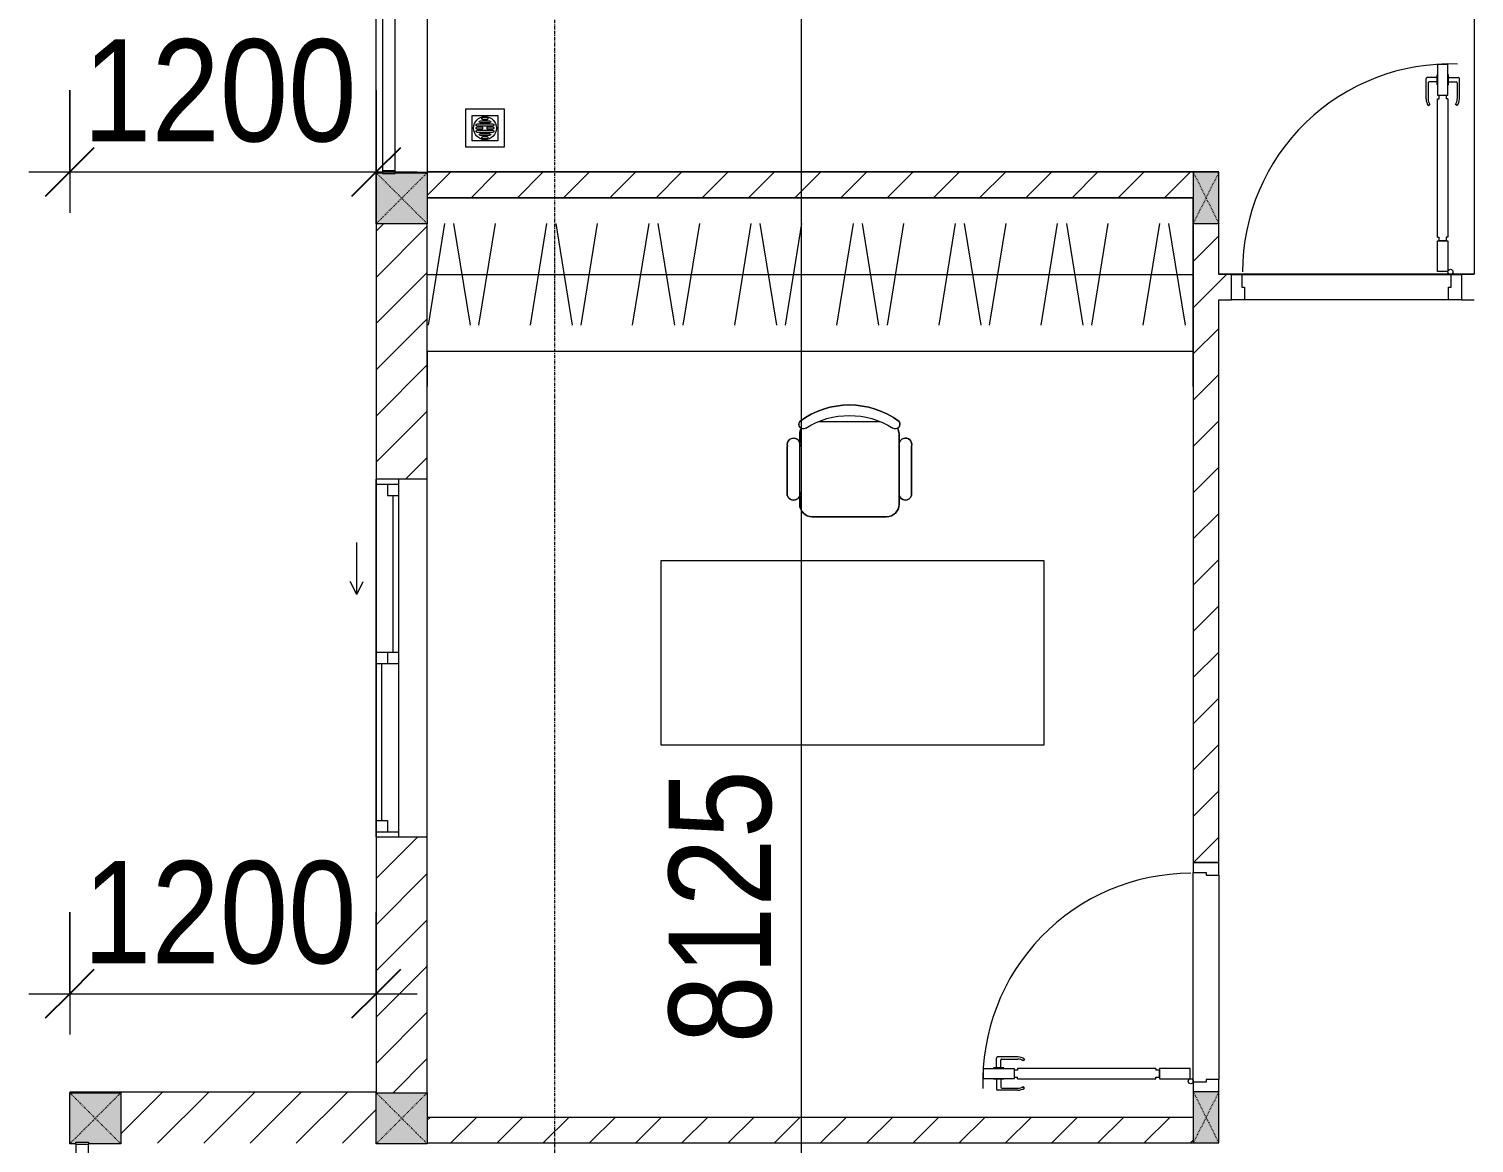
# Model space of a CAD drawing. Header units: millimetres. Extents: x 1591 to 239055, y -15958 to 83255.
# Drawn here: x 201972 to 207632, y 56636 to 60998 of the extents above; entities that cross this region are included whole.
import ezdxf

# ---------------------------------------------------------------- set-up
doc = ezdxf.new("R2010")
doc.units = ezdxf.units.MM
doc.linetypes.add('Dash', pattern=[6, 3, -3])
doc.linetypes.add('Grid Line', pattern=[22.225, 12.7, -3.175, 3.175, -3.175])
for name, color, linetype, lineweight in [('0-1', 250, 'Continuous', 5), ('A-ANNO-DIMS', 211, 'Continuous', 9), ('A-ANNO-DIMS-160', 211, 'Continuous', 9), ('A-DETL-GENF-1', 9, 'Continuous', 9), ('A-DOOR-1', 254, 'Continuous', 9), ('A-DOOR-2', 9, 'Continuous', 9), ('A-FLOR-1', 7, 'Continuous', 9), ('A-FLOR-2', 9, 'Continuous', 9), ('A-FLOR-HRAL', 11, 'Continuous', 9), ('A-FLOR-HRAL-1', 254, 'Continuous', 9), ('A-FLOR-HRAL-2', 9, 'Continuous', 9), ('A-GLAZ', 151, 'Continuous', 9), ('A-WALL-1', 253, 'Continuous', 18), ('A-WALL-2', 9, 'Continuous', 9), ('A-WALL-3', 113, 'Continuous', 18), ('A-WALL-PATT-1', 10, 'Continuous', 9), ('A-WALL-PATT-2', 111, 'Continuous', 9), ('G-IMPT', 8, 'Continuous', 9), ('I-FURN', 30, 'Continuous', 9), ('I-FURN-1', 254, 'Continuous', 9), ('M-EQPM', 50, 'Continuous', 9), ('S-COLS', 52, 'Continuous', 9), ('S-COLS-3', 254, 'Continuous', 9), ('S-COLS-4', 253, 'Continuous', 18), ('S-COLS-5', 52, 'Continuous', 18), ('S-COLS-HDLN', 52, 'Dash', 9), ('S-COLS-HDLN-1', 9, 'Dash', 9), ('S-GRID-1', 1, 'Grid Line', 9)]:
    doc.layers.add(name, color=color, linetype=linetype, lineweight=lineweight)
doc.styles.add('UTM Avo', font='UTM Avo.ttf', dxfattribs={"width": 0.9, "height": 400})
doc.dimstyles.new('1_Dim_chi_tiet_2_5', dxfattribs={"dimscale": 304.8, "dimtxt": 399.720379, "dimasz": 0.629921, "dimexe": 0.524934, "dimexo": 0.0625, "dimgap": 0.052493, "dimtad": 1, "dimdec": 0, "dimrnd": 5, "dimzin": 0, "dimdsep": 46, "dimtxsty": 'UTM Avo', "dimblk1": 'OBLIQUE', "dimblk2": 'OBLIQUE', "dimsah": 1, "dimcen": 0.09, "dimdle": 0.524934, "dimazin": 0, "dimtfac": 1, "dimtdec": 4, "dimtix": 1, "dimtmove": 0, "dimatfit": 3, "dimfxl": 1.049869, "dimfxlon": 1, "dimtvp": 1, "dimtolj": 1, "dimtzin": 0, "dimarcsym": 2})
doc.dimstyles.new('1_Dim_chi_tiet_2_5_1', dxfattribs={"dimscale": 304.8, "dimtxt": 399.720379, "dimasz": 0.629921, "dimexe": 0.524934, "dimexo": 0.0625, "dimgap": 0.052493, "dimtad": 1, "dimdec": 0, "dimrnd": 5, "dimzin": 0, "dimdsep": 46, "dimtxsty": 'UTM Avo', "dimblk1": 'OBLIQUE', "dimblk2": 'OBLIQUE', "dimsah": 1, "dimcen": 0.09, "dimdle": 0.524934, "dimazin": 0, "dimtfac": 1, "dimtdec": 4, "dimtix": 1, "dimtmove": 0, "dimatfit": 3, "dimfxl": 1.049869, "dimfxlon": 1, "dimtvp": 1, "dimtolj": 1, "dimtzin": 0, "dimarcsym": 2})
pattern_1 = [(45, (0, 0), (-90.50967, 90.50967), [])]
pattern_2 = [(45, (95879.7, 0), (-90.50967, 90.50967), [])]

# ---------------------------------------------------------------- blocks, each defined once
blk = doc.blocks.new('NCV_TKTC_KET CAU_rvt-1-TKCS_MB TẦNG 6-8')
at = {"layer": 'A-FLOR-1'}
for p, q in [((111752.1, 61635.3), (111752.1, 60038.1)), ((107452.4, 60438.1), (107452.4, 56835.3)), ((110752.5, 60438.1), (107652.6, 60438.1)), ((111752.1, 60038.1), (110752.6, 60038.1))]:
    blk.add_line(p, q, dxfattribs=at)
blk = doc.blocks.new('DOOR_CW_01 CANH MO-PANEL KINH - DIW_01-900x2200-CỬA GỖ VÂN LAMINATE-V23-TKCS_MB TẦNG 6-8')
at = {"layer": 'A-DETL-GENF-1'}
for p, q in [((-397, 872), (-357, 872)), ((-397, 752), (-397, 872)), ((-357, 872), (-357, 752)), ((-442, 737), (-442, 816.5)), ((-399, 820.5), (-438, 820.5)), ((-434, 799.5), (-434, 737)), ((-399, 803.5), (-430, 803.5)), ((-399, 831.8), (-397, 831.8)), ((-399, 792.2), (-399, 831.8)), ((-397, 792.2), (-397, 831.8)), ((-357, 792.2), (-357, 831.8)), ((-355, 831.8), (-357, 831.8)), ((-355, 792.2), (-355, 831.8)), ((-355, 820.5), (-316, 820.5)), ((-355, 803.5), (-324, 803.5)), ((-320, 799.5), (-320, 737)), ((-312, 737), (-312, 816.5)), ((-397, 792.2), (-399, 792.2)), ((-357, 752), (-397, 752)), ((-397, 738), (-391, 738)), ((-397, 738), (-397, 196)), ((-363, 752), (-391, 752)), ((-391, 752), (-391, 738)), ((-363, 738), (-363, 752)), ((-357, 738), (-363, 738)), ((-357, 792.2), (-355, 792.2)), ((-357, 196), (-357, 738)), ((-433.9, 711.2), (-427.3, 715.8)), ((-320.1, 711.2), (-326.7, 715.8)), ((-397, 196), (-391, 196)), ((-357, 182), (-397, 182)), ((-397, 182), (-397, 62)), ((-391, 196), (-391, 182)), ((-391, 182), (-363, 182)), ((-357, 196), (-363, 196)), ((-363, 182), (-363, 196)), ((-357, 62), (-357, 182)), ((-397, 62), (-357, 62))]:
    blk.add_line(p, q, dxfattribs=at)
blk.add_circle((-407, 60), 10, dxfattribs=at)
for centre, radius, start, end in [((-407, 60), 814, 360, 92), ((-438, 816.5), 4, 90, 180), ((-430, 799.5), 4, 90, 180), ((-324, 799.5), 4, 360, 90), ((-316, 816.5), 4, 0, 90), ((-397, 737), 45, 180, 215), ((-397, 737), 37, 180, 215), ((-357, 737), 37, 325, 0), ((-357, 737), 45, 325, 0)]:
    blk.add_arc(centre, radius, start, end, dxfattribs=at)
at = {"layer": 'A-DOOR-2'}
for p, q in [((-410, 50), (-448.4, 50)), ((-410, 0), (-410, 50)), ((-400, 0), (-410, 0)), ((-407, 50), (-382, 50)), ((-400, -50), (-400, 0)), ((410, 0), (400, 0)), ((400, 0), (400, -50)), ((450, 50), (410, 50)), ((410, 50), (410, 0)), ((450, -50), (450, 50)), ((-448.4, -50), (-400, -50)), ((400, -50), (450, -50))]:
    blk.add_line(p, q, dxfattribs=at)
blk = doc.blocks.new('TU DO LV A - TU DO LV A-885793-TKCS_MB TẦNG 6-8')
at = {"layer": 'I-FURN'}
for p, q in [((4.3, 101), (68.9, 499)), ((169, 101), (104.4, 499)), ((202.5, 101), (267.1, 499)), ((404.3, 101), (468.9, 499)), ((569, 101), (504.4, 499)), ((602.5, 101), (667.1, 499)), ((804.3, 101), (868.9, 499)), ((969, 101), (904.4, 499)), ((1002.5, 101), (1067.1, 499)), ((1204.3, 101), (1268.9, 499)), ((1369, 101), (1304.4, 499)), ((1402.5, 101), (1467.1, 499)), ((1604.3, 101), (1668.9, 499)), ((1769, 101), (1704.4, 499)), ((1802.5, 101), (1867.1, 499)), ((2004.3, 101), (2068.9, 499)), ((2169, 101), (2104.4, 499)), ((2202.5, 101), (2267.1, 499)), ((2404.3, 101), (2468.9, 499)), ((2569, 101), (2504.4, 499)), ((2602.5, 101), (2667.1, 499)), ((2804.3, 101), (2868.9, 499)), ((2969, 101), (2904.4, 499)), ((0, 300), (3000, 300)), ((0, 0), (3000, 0))]:
    blk.add_line(p, q, dxfattribs=at)
at = {"layer": 'I-FURN-1'}
blk.add_line((0, 0), (3000, 0), dxfattribs=at)
blk = doc.blocks.new('BAN LV A - BAN LV A_dwg_ban hoc2-348006-TKCS_MB TẦNG 6-8')
at = {"layer": 'I-FURN'}
for p, q in [((145.8, 437.4), (-145.8, 437.4)), ((-243, 354.4), (-243, 162)), ((-194.4, 388.8), (-194.4, 113.4)), ((194.4, 113.4), (194.4, 388.8)), ((194.4, 351.4), (194.4, 150.8)), ((243.7, 162), (243.7, 354.4)), ((-120.5, 64.8), (120.5, 64.8))]:
    blk.add_line(p, q, dxfattribs=at)
at = {"layer": 'I-FURN', "flags": 128}
blk.add_lwpolyline([(-737.8, 610.5), (-737.8, 1330.5), (-154.9, 1330.5), (762.2, 1330.5), (762.2, 610.5)], close=True, dxfattribs=at)
at = {"layer": 'I-FURN'}
for centre, radius, start, end in [((-145.8, 388.8), 48.6, 90, 180), ((145.8, 388.8), 48.6, 360, 90), ((-218.7, 347.3), 25.3, 343.7398, 163.7398), ((219.4, 347.3), 25.3, 16.2602, 170.7054), ((-218.7, 154.9), 25.3, 163.7398, 16.2602), ((-145.8, 113.4), 48.6, 180, 207.5844), ((145.8, 113.4), 48.6, 332.4156, 0), ((219.4, 154.9), 25.3, 189.2946, 16.2602), ((-180.2, 75.4), 17.8, 57.9726, 216.6901), ((0, 324), 324, 233.1301, 306.8699), ((0, 359.3), 318.2, 237.5758, 302.4242), ((180.2, 75.4), 17.8, 323.3099, 122.0274)]:
    blk.add_arc(centre, radius, start, end, dxfattribs=at)
blk = doc.blocks.new('BAN LV A - BAN LV A_dwg-348005-TKCS_MB TẦNG 6-8')
at = {"extrusion": (0, 0, -1), "zscale": -1, "rotation": 180}
blk.add_blockref('BAN LV A - BAN LV A_dwg_ban hoc2-348006-TKCS_MB TẦNG 6-8', (-729, 1383.7), dxfattribs=at)
blk = doc.blocks.new('BAN LV A - BAN LV A-348231-TKCS_MB TẦNG 6-8')
at = {"layer": 'I-FURN-1'}
for p, q in [((534.6, 1270.3), (534.6, 1235.9)), ((923.4, 1232.9), (923.4, 1270.3)), ((486, 1221.7), (486, 1029.3)), ((972.7, 1029.3), (972.7, 1221.7)), ((534.6, 1029.3), (534.6, 994.9)), ((923.4, 994.9), (923.4, 1032.3)), ((583.2, 946.3), (874.8, 946.3)), ((1491.2, 773.2), (-8.8, 773.2)), ((-8.8, 773.2), (-8.8, 53.2)), ((1491.2, 53.2), (1491.2, 773.2)), ((-8.8, 53.2), (1491.2, 53.2))]:
    blk.add_line(p, q, dxfattribs=at)
for centre, radius, start, end in [((729, 1059.7), 324, 53.1301, 126.8699), ((548.9, 1308.3), 17.8, 143.3099, 240.596), ((909.2, 1308.3), 17.8, 299.404, 36.6901), ((510.3, 1228.8), 25.3, 16.2602, 196.2602), ((583.2, 1270.3), 48.6, 152.4156, 180), ((874.8, 1270.3), 48.6, 360, 27.5844), ((948.4, 1228.8), 25.3, 343.7398, 170.7054), ((510.3, 1036.4), 25.3, 196.2602, 343.7398), ((948.4, 1036.4), 25.3, 189.2946, 343.7398), ((583.2, 994.9), 48.6, 180, 270), ((874.8, 994.9), 48.6, 270, 360)]:
    blk.add_arc(centre, radius, start, end, dxfattribs=at)
blk.add_blockref('BAN LV A - BAN LV A_dwg-348005-TKCS_MB TẦNG 6-8', (0, 0))
blk = doc.blocks.new('Railing - 50 x 10mm-901205-TKCS_MB TẦNG 6-8')
at = {"layer": 'A-FLOR-HRAL-2'}
for p, q in [((25, 5), (-25, 5)), ((-25, 5), (-25, -5)), ((25, -5), (25, 5)), ((-25, -5), (25, -5))]:
    blk.add_line(p, q, dxfattribs=at)
blk = doc.blocks.new('Railing - Railing-883253-TKCS_MB TẦNG 6-8')
at = {"layer": 'A-FLOR-HRAL-2'}
for p, q in [((84569, 52296.2), (84569, 51181.2)), ((84619, 51181.2), (84619, 52296.2))]:
    blk.add_line(p, q, dxfattribs=at)
for p in [(84594, 52301.2), (84594, 51176.2)]:
    blk.add_blockref('Railing - 50 x 10mm-901205-TKCS_MB TẦNG 6-8', p)
blk = doc.blocks.new('G1_SOF - BO TRU - 100x200-745959-TKCS_MB TẦNG 6-8')
at = {"layer": 'S-COLS'}
blk.add_hatch(color=256, dxfattribs=at).paths.add_polyline_path([(-50, 100), (-50, -100), (50, -100), (50, 100)])
at = {"layer": 'S-COLS-4'}
for p, q in [((50, 100), (-50, 100)), ((-50, 100), (-50, -100)), ((50, -100), (50, 100)), ((-50, -100), (50, -100))]:
    blk.add_line(p, q, dxfattribs=at)
at = {"layer": 'S-COLS-HDLN-1'}
for p, q in [((50, 100), (-50, -100)), ((-50, 100), (50, -100))]:
    blk.add_line(p, q, dxfattribs=at)
blk = doc.blocks.new('DOOR_CW_01 CANH MO-PANEL KINH - DIG_01-900x2200-CỬA NHÔM KÍNH-901215-TKCS_MB TẦNG 6-8')
at = {"layer": 'A-DETL-GENF-1'}
for p, q in [((-397, -182), (-397, -62)), ((-397, -62), (-357, -62)), ((-357, -62), (-357, -182)), ((-357, -182), (-397, -182)), ((-397, -196), (-391, -196)), ((-397, -738), (-397, -196)), ((-391, -196), (-391, -182)), ((-391, -182), (-363, -182)), ((-363, -182), (-363, -196)), ((-357, -196), (-363, -196)), ((-357, -196), (-357, -738)), ((-433.9, -711.2), (-427.3, -715.8)), ((-320.1, -711.2), (-326.7, -715.8)), ((-442, -737), (-442, -816.5)), ((-434, -799.5), (-434, -737)), ((-399, -792.2), (-399, -831.8)), ((-397, -792.2), (-399, -792.2)), ((-397, -738), (-391, -738)), ((-357, -752), (-397, -752)), ((-397, -752), (-397, -872)), ((-397, -792.2), (-397, -831.8)), ((-391, -752), (-391, -738)), ((-363, -752), (-391, -752)), ((-357, -738), (-363, -738)), ((-363, -738), (-363, -752)), ((-357, -872), (-357, -752)), ((-357, -792.2), (-357, -831.8)), ((-357, -792.2), (-355, -792.2)), ((-355, -792.2), (-355, -831.8)), ((-320, -799.5), (-320, -737)), ((-312, -737), (-312, -816.5)), ((-399, -820.5), (-438, -820.5)), ((-399, -803.5), (-430, -803.5)), ((-399, -831.8), (-397, -831.8)), ((-355, -831.8), (-357, -831.8)), ((-355, -803.5), (-324, -803.5)), ((-355, -820.5), (-316, -820.5)), ((-397, -872), (-357, -872))]:
    blk.add_line(p, q, dxfattribs=at)
blk.add_circle((-407, -60), 10, dxfattribs=at)
for centre, radius, start, end in [((-407, -60), 814, 268, 0), ((-397, -737), 45, 145, 180), ((-397, -737), 37, 145, 180), ((-357, -737), 37, 0, 35), ((-357, -737), 45, 360, 35), ((-438, -816.5), 4, 180, 270), ((-430, -799.5), 4, 180, 270), ((-324, -799.5), 4, 270, 0), ((-316, -816.5), 4, 270, 0)]:
    blk.add_arc(centre, radius, start, end, dxfattribs=at)
at = {"layer": 'A-DOOR-2'}
for p, q in [((-450, -50), (-450, 50)), ((-450, 50), (-400, 50)), ((-400, 50), (-400, 0)), ((400, 0), (400, 50)), ((400, 50), (450, 50)), ((450, 50), (450, -50)), ((-410, -50), (-450, -50)), ((-410, 0), (-410, -50)), ((-400, 0), (-410, 0)), ((-407, -50), (-382, -50)), ((410, 0), (400, 0)), ((410, -50), (410, 0)), ((450, -50), (410, -50))]:
    blk.add_line(p, q, dxfattribs=at)
blk = doc.blocks.new('NCV_TKTC_TANG 6 - 8_rvt-2-TKCS_MB TẦNG 6-8')
at = {"layer": 'A-WALL-PATT-1'}
h = blk.add_hatch(dxfattribs=at)
h.set_pattern_fill('FP_1', color=256, style=0, pattern_type=2)
h.set_pattern_definition(pattern_1)
h.paths.add_polyline_path([(110652.6, 60336.9), (110652.6, 60436.9), (107652.6, 60435.3), (107652.6, 60336.9), (109310.6, 60336.9)])
h = blk.add_hatch(dxfattribs=at)
h.set_pattern_fill('FP_1', color=256, style=0, pattern_type=2)
h.set_pattern_definition(pattern_1)
h.paths.add_polyline_path([(110652.6, 57735.3), (110752.6, 57735.3), (110752.6, 60236.9), (110652.6, 60236.9), (110652.6, 58540)])
h = blk.add_hatch(dxfattribs=at)
h.set_pattern_fill('FP_1', color=256, style=0, pattern_type=2)
h.set_pattern_definition(pattern_1)
h.paths.add_polyline_path([(111752.6, 59936.9), (111752.6, 60036.9), (111702.6, 60036.9), (111702.6, 59936.9)])
h.paths.add_polyline_path([(110802.6, 59936.9), (110802.6, 60036.9), (110752.6, 60036.9), (110752.6, 59936.9)])
h = blk.add_hatch(dxfattribs=at)
h.set_pattern_fill('FP_1', color=256, style=0, pattern_type=2)
h.set_pattern_definition(pattern_1)
h.paths.add_polyline_path([(110652.6, 56636.9), (110652.6, 56736.9), (107652.6, 56736.9), (107652.6, 56636.9), (109310.6, 56636.9)])
at = {"layer": 'A-FLOR-2'}
for p, q in [((110652.6, 60336.9), (107652.6, 60336.9)), ((110652.6, 60236.9), (110652.6, 60336.9)), ((110652.6, 59736.9), (110652.6, 60236.9)), ((111652.6, 59936.9), (110852.6, 59936.9)), ((107652.6, 59736.9), (107652.6, 59598.1)), ((110652.6, 59598.1), (110652.6, 59736.9)), ((110652.6, 56875.3), (110652.6, 57695.3)), ((110752.6, 57685.3), (110752.6, 56885.3))]:
    blk.add_line(p, q, dxfattribs=at)
at = {"layer": 'A-WALL-1'}
for p, q in [((110652.6, 60436.9), (107652.6, 60436.9)), ((107652.6, 60336.9), (110652.6, 60336.9)), ((110652.6, 60236.9), (110652.6, 57735.3)), ((110752.6, 60036.9), (110752.6, 60236.9)), ((110802.6, 60036.9), (110752.6, 60036.9)), ((110802.6, 59936.9), (110802.6, 60036.9)), ((111752.6, 60036.9), (111702.6, 60036.9)), ((111702.6, 60036.9), (111702.6, 59936.9)), ((110752.6, 57735.3), (110752.6, 59936.9)), ((110752.6, 59936.9), (110802.6, 59936.9)), ((111702.6, 59936.9), (111752.6, 59936.9)), ((110652.6, 57735.3), (110752.6, 57735.3)), ((110652.6, 56736.9), (107652.6, 56736.9)), ((107652.6, 56636.9), (110652.6, 56636.9))]:
    blk.add_line(p, q, dxfattribs=at)
at = {"layer": 'A-WALL-2'}
for p, q in [((107652.6, 61556.9), (107652.6, 60437.3)), ((107452.6, 60437.3), (107452.6, 61511.9)), ((107452.6, 60437.3), (107477.5, 60437.3)), ((107527.5, 60437.3), (107652.6, 60437.3)), ((110842.6, 60036.9), (111662.6, 60036.9)), ((111652.6, 59936.9), (110852.6, 59936.9)), ((110652.6, 56875.3), (110652.6, 57695.3)), ((110752.6, 57685.3), (110752.6, 56885.3))]:
    blk.add_line(p, q, dxfattribs=at)
at = {"layer": 'A-DOOR-1'}
for name, p, rotation in [('DOOR_CW_01 CANH MO-PANEL KINH - DIG_01-900x2200-CỬA NHÔM KÍNH-901215-TKCS_MB TẦNG 6-8', (111252.6, 59986.9), 180), ('DOOR_CW_01 CANH MO-PANEL KINH - DIW_01-900x2200-CỬA GỖ VÂN LAMINATE-V23-TKCS_MB TẦNG 6-8', (110702.6, 57285.3), 89.99999999999882)]:
    blk.add_blockref(name, p, dxfattribs=dict(at, rotation=rotation))
at = {"layer": 'A-FLOR-HRAL-1'}
blk.add_blockref('Railing - Railing-883253-TKCS_MB TẦNG 6-8', (22908.5, 9260.7), dxfattribs=at)
at = {"layer": 'I-FURN-1'}
for name, p in [('TU DO LV A - TU DO LV A-885793-TKCS_MB TẦNG 6-8', (107652.6, 59736.9)), ('BAN LV A - BAN LV A-348231-TKCS_MB TẦNG 6-8', (108576.8, 58142.1))]:
    blk.add_blockref(name, p, dxfattribs=at)
at = {"layer": 'S-COLS-3'}
for p in [(110702.6, 60336.9), (110702.6, 56736.9)]:
    blk.add_blockref('G1_SOF - BO TRU - 100x200-745959-TKCS_MB TẦNG 6-8', p, dxfattribs=at)
blk = doc.blocks.new('G1_SOF - BO TRU - 200x200-V18-TKCS_MB TẦNG 6-8')
at = {"layer": 'S-COLS'}
blk.add_hatch(color=256, dxfattribs=at).paths.add_polyline_path([(-100, 100), (-100, -100), (100, -100), (100, 100), (75.9, 100), (75.9, 92.9), (25.9, 92.9), (25.9, 100)])
at = {"layer": 'S-COLS-5'}
for p, q in [((-100, 100), (25.9, 100)), ((-100, -100), (-100, 100)), ((75.9, 100), (100, 100)), ((100, 100), (100, -100)), ((100, -100), (-100, -100))]:
    blk.add_line(p, q, dxfattribs=at)
at = {"layer": 'S-COLS-HDLN'}
for p, q in [((100, -100), (-100, 100)), ((-100, -100), (100, 100))]:
    blk.add_line(p, q, dxfattribs=at)
blk = doc.blocks.new('G1_SOF - BO TRU - 200x200-V20-TKCS_MB TẦNG 6-8')
at = {"layer": 'S-COLS'}
blk.add_hatch(color=256, dxfattribs=at).paths.add_polyline_path([(25.1, 100), (-100, 100), (-100, -100), (100, -100), (100, 100), (75.1, 100)])
at = {"layer": 'S-COLS-5'}
for p, q in [((-100, 100), (100, 100)), ((-100, -100), (-100, 100)), ((100, 100), (100, -100)), ((25.1, -100), (-100, -100)), ((100, -100), (75.1, -100))]:
    blk.add_line(p, q, dxfattribs=at)
at = {"layer": 'S-COLS-HDLN'}
for p, q in [((100, -100), (-100, 100)), ((-100, -100), (100, 100))]:
    blk.add_line(p, q, dxfattribs=at)
blk = doc.blocks.new('G1_SOF - BO TRU - 200x200-3056269-TKCS_MB TẦNG 6-8')
at = {"layer": 'S-COLS'}
blk.add_hatch(color=256, dxfattribs=at).paths.add_polyline_path([(100, 100), (-100, 100), (-100, -100), (100, -100)])
at = {"layer": 'S-COLS-5'}
for p, q in [((-100, 100), (100, 100)), ((-100, -100), (-100, 100)), ((100, 100), (100, -100)), ((100, -100), (-100, -100))]:
    blk.add_line(p, q, dxfattribs=at)
at = {"layer": 'S-COLS-HDLN'}
for p, q in [((100, -100), (-100, 100)), ((-100, -100), (100, 100))]:
    blk.add_line(p, q, dxfattribs=at)
blk = doc.blocks.new('TKTC_XREF_251221_MB TANG 2-7 - TKTC_XREF_260130_MB TANG 2-5_dwg_THU NUOC - THU NUOC-444531-TKCS_MB TẦNG 1-4746810-TKCS_MB TẦNG 6-8')
at = {"layer": 'G-IMPT'}
for p, q in [((-23.3, 10.8), (40.9, 10.8)), ((40.9, 4.8), (-23.3, 4.8)), ((-11, 23.3), (28.5, 23.3)), ((28.5, 17.3), (-11, 17.3)), ((-1.1, 35.6), (18.5, 35.6)), ((18.5, 29.6), (-1.1, 29.6)), ((-23.3, -13.6), (40.9, -13.6)), ((40.9, -19.6), (-23.3, -19.6)), ((-11, -26.1), (28.5, -26.1)), ((28.5, -32.1), (-11, -32.1)), ((-1.1, -38.5), (18.5, -38.5)), ((18.5, -44.5), (-1.1, -44.5))]:
    blk.add_line(p, q, dxfattribs=at)
at = {"layer": 'G-IMPT', "flags": 128}
for points in [[(83.7, -79.4), (83.7, 70.6), (-66.3, 70.6), (-66.3, -79.4)], [(58.7, -54.4), (58.7, 45.6), (-41.3, 45.6), (-41.3, -54.4)]]:
    blk.add_lwpolyline(points, close=True, dxfattribs=at)
for points in [[(-23.3, -1.2), (0.7, -1.2), (0.7, -7.2), (-23.3, -7.2)], [(40.9, -7.2), (16.7, -7.2), (16.7, -1.2), (40.9, -1.2)]]:
    blk.add_lwpolyline(points, dxfattribs=at)
at = {"layer": 'G-IMPT'}
for centre, radius, start, end in [((8.7, -4.4), 45, 360, 180), ((8.7, -4.4), 45, 360, 180), ((-23.3, 7.8), 3, 90, 270), ((-11, 20.3), 3, 90, 270), ((-1.1, 32.6), 3, 90, 270), ((18.5, 32.6), 3, 270, 90), ((28.5, 20.3), 3, 270, 90), ((40.9, 7.8), 3, 270, 90), ((8.7, -4.4), 45, 180, 360), ((8.7, -4.4), 45, 180, 360), ((-23.3, -4.2), 3, 90, 270), ((-23.3, -16.6), 3, 90, 270), ((-11, -29.1), 3, 90, 270), ((-1.1, -41.5), 3, 90, 270), ((18.5, -41.5), 3, 270, 90), ((28.5, -29.1), 3, 270, 90), ((40.9, -4.2), 3, 270, 90), ((40.9, -16.6), 3, 270, 90)]:
    blk.add_arc(centre, radius, start, end, dxfattribs=at)
blk = doc.blocks.new('TKTC_XREF_251221_MB TANG 2-7 - TKTC_XREF_251221_MB TANG 2-7-2039446-TKCS_MB TẦNG 6-8')
at = {"layer": 'M-EQPM'}
blk.add_line((73800, 43200.4), (73800, 43198.4), dxfattribs=at)
at = {"extrusion": (0, 0, -1), "zscale": -1}
blk.add_blockref('TKTC_XREF_251221_MB TANG 2-7 - TKTC_XREF_260130_MB TANG 2-5_dwg_THU NUOC - THU NUOC-444531-TKCS_MB TẦNG 1-4746810-TKCS_MB TẦNG 6-8', (-74234.7, 43377.2), dxfattribs=at)
blk = doc.blocks.new('1_FAMILY RVT - W01-WxH 1400x1400xmm-389822-TKCS_MB TẦNG 6-8')
at = {"layer": 'A-GLAZ'}
for p, q in [((248.4, 172.39), (299.2, 197.79)), ((248.4, 172.39), (299.2, 146.99)), ((248.4, 172.39), (451.6, 172.39)), ((-700, 96.19), (-700, -103.81)), ((700, 96.19), (-700, 96.19)), ((-700, 96.19), (-636.5, 96.19)), ((-680.95, 96.19), (-680.95, 7.29)), ((-636.5, 96.19), (-22.225, 96.19)), ((-636.5, 96.19), (-636.5, 51.74)), ((-636.5, 73.965), (-22.225, 73.965)), ((-22.225, 7.29), (-22.225, 96.19)), ((-22.225, 96.19), (22.225, 96.19)), ((22.225, 96.19), (680.95, 96.19)), ((22.225, 96.19), (22.225, 7.29)), ((680.95, 96.19), (700, 96.19)), ((680.95, 96.19), (680.95, 7.29)), ((700, -103.81), (700, 96.19)), ((-700, 7.29), (-680.95, 7.29)), ((-636.5, 51.74), (-680.95, 51.74)), ((-680.95, 7.29), (-22.225, 7.29)), ((22.225, 51.74), (-22.225, 51.74)), ((-22.225, 7.29), (22.225, 7.29)), ((22.225, 29.515), (636.5, 29.515)), ((22.225, 7.29), (636.5, 7.29)), ((636.5, 51.74), (636.5, 7.29)), ((680.95, 51.74), (636.5, 51.74)), ((636.5, 7.29), (700, 7.29)), ((-700, -103.81), (700, -103.81))]:
    blk.add_line(p, q, dxfattribs=at)
blk = doc.blocks.new('Railing - 50 x 10mm-1251311-TKCS_MB TẦNG 6-8')
at = {"layer": 'A-FLOR-HRAL'}
for p, q in [((25, 5), (-25, 5)), ((-25, 5), (-25, -5)), ((25, -5), (25, 5)), ((-25, -5), (25, -5))]:
    blk.add_line(p, q, dxfattribs=at)
blk = doc.blocks.new('Railing - Railing-3828161-TKCS_MB TẦNG 6-8')
at = {"layer": 'A-FLOR-HRAL'}
for p, q in [((106276.6, 56630.3), (106276.6, 53516.9)), ((106326.6, 53516.9), (106326.6, 56630.3))]:
    blk.add_line(p, q, dxfattribs=at)
at = {"extrusion": (0, 0, -1), "zscale": -1}
for p in [(-106301.6, 56635.3), (-106301.6, 53511.9)]:
    blk.add_blockref('Railing - 50 x 10mm-1251311-TKCS_MB TẦNG 6-8', p, dxfattribs=at)
blk = doc.blocks.new('DIMBLOCK146-TKCS_MB TẦNG 6-8')
at = {"layer": 'A-ANNO-DIMS-160'}
for p, q in [((204998.1, 53351.9), (204998.1, 61795.3)), ((204678.1, 61635.3), (205158.1, 61635.3)), ((204998.1, 61635.3), (204678.1, 61635.3)), ((204678.1, 53511.9), (205158.1, 53511.9)), ((204998.1, 53511.9), (204678.1, 53511.9))]:
    blk.add_line(p, q, dxfattribs=at)
at = {"layer": 'A-ANNO-DIMS-160', "lineweight": 25}
for p, q in [((204998.1, 61635.3), (204902.1, 61731.3)), ((204998.1, 61635.3), (205094.1, 61539.3)), ((204998.1, 53511.9), (204902.1, 53607.9)), ((204998.1, 53511.9), (205094.1, 53415.9))]:
    blk.add_line(p, q, dxfattribs=at)
at = {"layer": 'A-ANNO-DIMS-160', "color": 0, "insert": (204478.4, 57025.9), "char_height": 400, "width": 1314.636, "attachment_point": 1, "rotation": 90, "line_spacing_factor": 1.110334, "style": 'UTM Avo'}
blk.add_mtext('8125', dxfattribs=at)
blk = doc.blocks.new('_Oblique')
at = {"color": 0, "linetype": 'ByBlock', "lineweight": -2}
blk.add_line((-0.5, -0.5), (0.5, 0.5), dxfattribs=at)
blk = doc.blocks.new('DIMBLOCK296-TKCS_MB TẦNG 6-8')
at = {"layer": 'A-ANNO-DIMS-160'}
for p, q in [((202132.3, 60758.1), (202132.3, 60278.1)), ((202132.3, 60438.1), (202132.3, 60758.1)), ((203332.3, 60758.1), (203332.3, 60278.1)), ((203332.3, 60438.1), (203332.3, 60758.1)), ((201972.3, 60438.1), (203492.3, 60438.1))]:
    blk.add_line(p, q, dxfattribs=at)
at = {"layer": 'A-ANNO-DIMS-160', "lineweight": 25}
for p, q in [((202132.3, 60438.1), (202228.3, 60534.1)), ((203332.3, 60438.1), (203428.3, 60534.1)), ((202132.3, 60438.1), (202036.3, 60342.1)), ((203332.3, 60438.1), (203236.3, 60342.1))]:
    blk.add_line(p, q, dxfattribs=at)
at = {"layer": 'A-ANNO-DIMS-160', "color": 0, "insert": (202184.5, 60957.7), "char_height": 400, "width": 1314.636, "attachment_point": 1, "line_spacing_factor": 1.110334, "style": 'UTM Avo'}
blk.add_mtext('1200', dxfattribs=at)
blk = doc.blocks.new('DIMBLOCK297-TKCS_MB TẦNG 6-8')
at = {"layer": 'A-ANNO-DIMS-160'}
for p, q in [((202132.3, 57540.8), (202132.3, 57060.8)), ((202132.3, 57220.8), (202132.3, 57540.8)), ((203332.3, 57540.8), (203332.3, 57060.8)), ((203332.3, 57220.8), (203332.3, 57540.8)), ((201972.3, 57220.8), (203492.3, 57220.8))]:
    blk.add_line(p, q, dxfattribs=at)
at = {"layer": 'A-ANNO-DIMS-160', "lineweight": 25}
for p, q in [((202132.3, 57220.8), (202228.3, 57316.8)), ((203332.3, 57220.8), (203428.3, 57316.8)), ((202132.3, 57220.8), (202036.3, 57124.8)), ((203332.3, 57220.8), (203236.3, 57124.8))]:
    blk.add_line(p, q, dxfattribs=at)
at = {"layer": 'A-ANNO-DIMS-160', "color": 0, "insert": (202184.5, 57740.4), "char_height": 400, "width": 1314.636, "attachment_point": 1, "line_spacing_factor": 1.110334, "style": 'UTM Avo'}
blk.add_mtext('1200', dxfattribs=at)

msp = doc.modelspace()

# ---------------------------------------------------------------- hatches: boundary and pattern name
at = {"layer": 'A-WALL-PATT-2'}
h = msp.add_hatch(dxfattribs=at)
h.set_pattern_fill('FP_1', color=256, style=0, pattern_type=2)
h.set_pattern_definition(pattern_2)
h.paths.add_polyline_path([(203334.3, 56833.3), (203532.3, 56833.3), (203532.3, 57835.3), (203332.3, 57835.3), (203332.3, 56833.3)])
h.paths.add_polyline_path([(203532.3, 59235.3), (203532.3, 60235.3), (203332.3, 60235.3), (203332.3, 59235.3)])
h = msp.add_hatch(dxfattribs=at)
h.set_pattern_fill('FP_1', color=256, style=0, pattern_type=2)
h.set_pattern_definition(pattern_2)
h.paths.add_polyline_path([(202772.2, 56635.3), (203332.3, 56635.5), (203332.3, 56835.3), (202132.3, 56835.3), (202132.3, 56833.3), (202332.3, 56833.3), (202332.3, 56635.3)])

# ---------------------------------------------------------------- linework, layer by layer
at = {"layer": 'A-WALL-3'}
for p, q in [((203332.3, 60235.3), (203332.3, 59235.3)), ((203532.3, 59235.3), (203532.3, 60235.3)), ((203332.3, 57835.3), (203332.3, 56835.3)), ((203532.3, 56833.3), (203532.3, 57835.3)), ((203332.3, 56835.3), (202132.3, 56835.3)), ((202132.3, 56835.3), (202132.3, 56833.3))]:
    msp.add_line(p, q, dxfattribs=at)
at = {"layer": 'S-GRID-1'}
msp.add_line((204032.3, 19149.4), (204032.3, 77012.5), dxfattribs=at)

# ---------------------------------------------------------------- block references
at = {"layer": '0-1'}
for name in ['NCV_TKTC_KET CAU_rvt-1-TKCS_MB TẦNG 6-8', 'NCV_TKTC_TANG 6 - 8_rvt-2-TKCS_MB TẦNG 6-8']:
    msp.add_blockref(name, (95879.7, 0), dxfattribs=at)
at = {"layer": 'A-FLOR-HRAL'}
msp.add_blockref('Railing - Railing-3828161-TKCS_MB TẦNG 6-8', (95879.7, 0), dxfattribs=at)
at = {"layer": 'A-GLAZ', "rotation": 90}
msp.add_blockref('1_FAMILY RVT - W01-WxH 1400x1400xmm-389822-TKCS_MB TẦNG 6-8', (203428.5, 58535.3), dxfattribs=at)
at = {"layer": 'M-EQPM'}
msp.add_blockref('TKTC_XREF_251221_MB TANG 2-7 - TKTC_XREF_251221_MB TANG 2-7-2039446-TKCS_MB TẦNG 6-8', (129532.3, 17236.9), dxfattribs=at)
at = {"layer": 'S-COLS', "rotation": 180}
for name, p in [('G1_SOF - BO TRU - 200x200-V20-TKCS_MB TẦNG 6-8', (203432.3, 60335.3)), ('G1_SOF - BO TRU - 200x200-V18-TKCS_MB TẦNG 6-8', (202232.3, 56733.3)), ('G1_SOF - BO TRU - 200x200-3056269-TKCS_MB TẦNG 6-8', (203432.3, 56733.3))]:
    msp.add_blockref(name, p, dxfattribs=at)

# ---------------------------------------------------------------- dimensions: what is measured, and where the dimension line sits
at = {"layer": 'A-ANNO-DIMS'}
dim = msp.add_linear_dim(base=(204998.1, 61635.3), p1=(204678.1, 53511.9), p2=(204678.1, 61635.3), angle=90, dimstyle='1_Dim_chi_tiet_2_5', override={"dimpost": '<>', "dimfxl": 8123.374347}, dxfattribs=at)
dim.commit()
dim.dimension.update_dxf_attribs({"geometry": 'DIMBLOCK146-TKCS_MB TẦNG 6-8', "text_midpoint": (204775.1, 57573.6)})
for base, p1, p2, picture, middle in [((203332.3, 60438.1), (202132.3, 60758.1), (203332.3, 60758.1), 'DIMBLOCK296-TKCS_MB TẦNG 6-8', (202732.3, 60661.1)), ((203332.3, 57220.8), (202132.3, 57540.8), (203332.3, 57540.8), 'DIMBLOCK297-TKCS_MB TẦNG 6-8', (202732.3, 57443.8))]:
    dim = msp.add_linear_dim(base=base, p1=p1, p2=p2, dimstyle='1_Dim_chi_tiet_2_5_1', override={"dimpost": '<>', "dimfxl": 1200}, dxfattribs=at)
    dim.commit()
    dim.dimension.update_dxf_attribs({"geometry": picture, "text_midpoint": middle})

doc.saveas('drawing.dxf')
